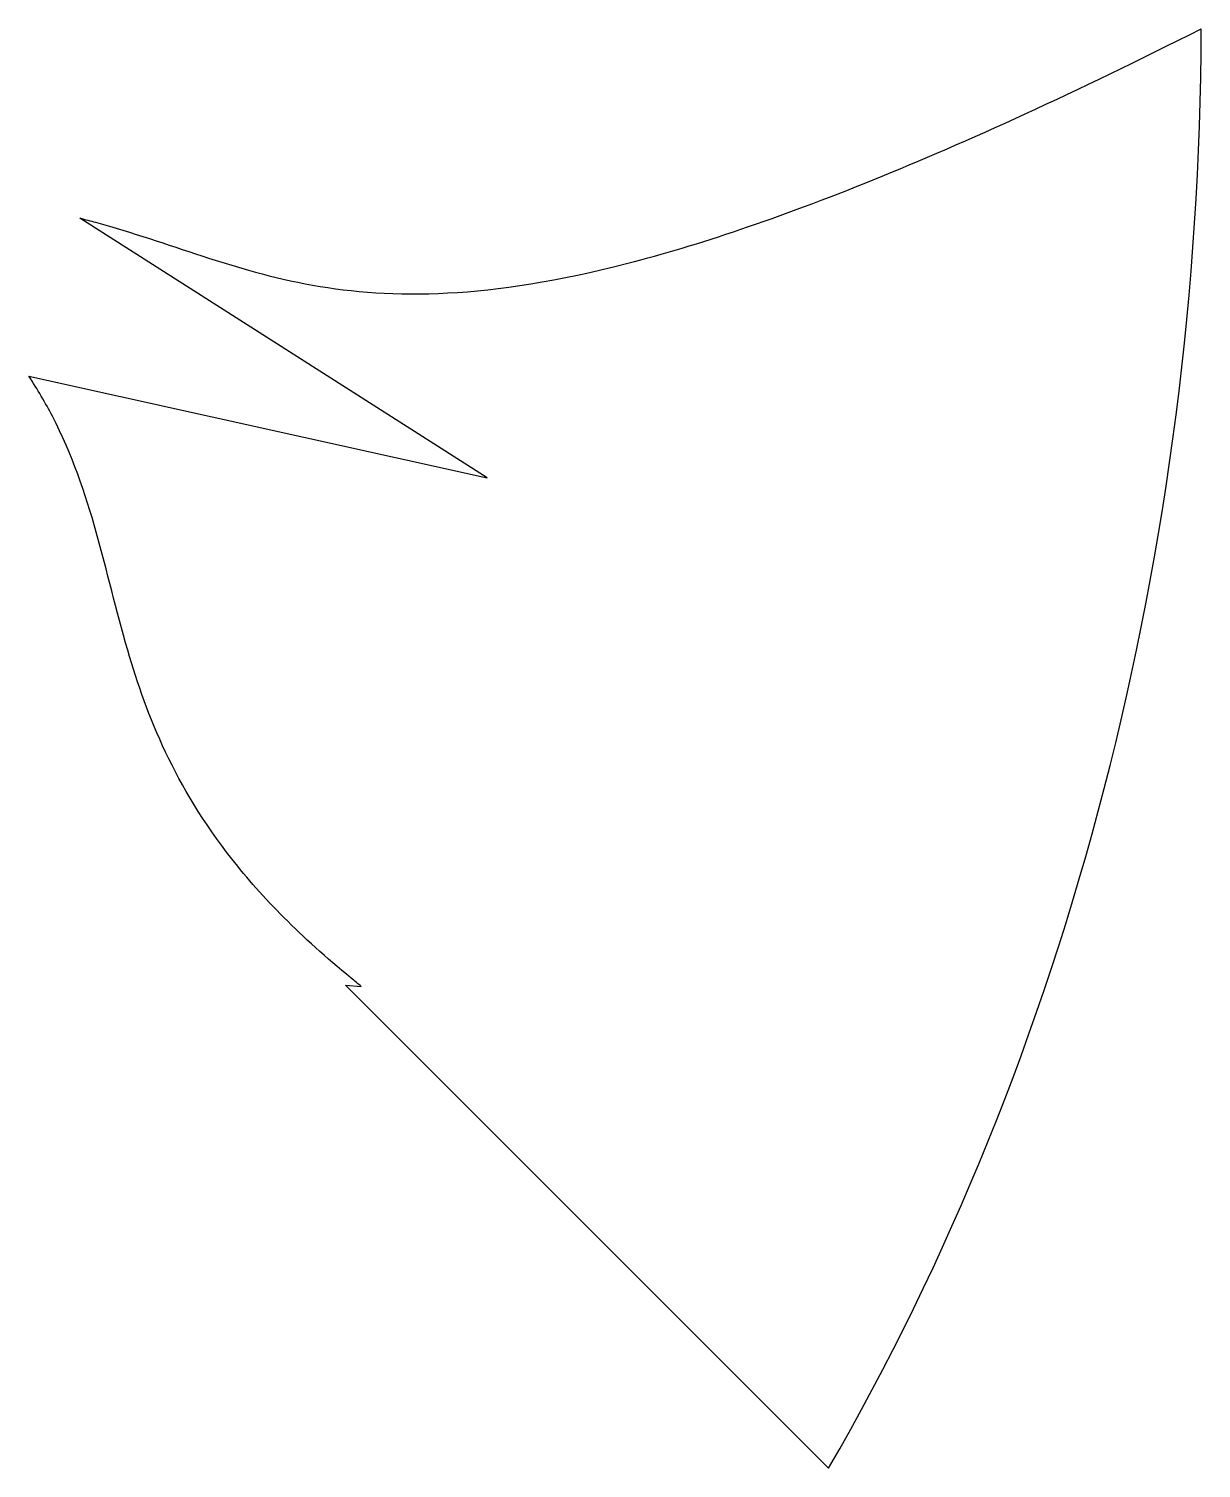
# Model space of a CAD drawing. Extents: x 36.2 to 101.6, y -80.8 to -0.6.
import ezdxf

# ---------------------------------------------------------------- set-up
doc = ezdxf.new("R2010")
doc.units = 0
doc.layers.add('VISIBLE', color=7, linetype='CONTINUOUS')

msp = doc.modelspace()

# ---------------------------------------------------------------- linework, layer by layer
at = {"layer": 'VISIBLE'}
for p, q in [((61.788, -25.594), (39.066, -11.118)), ((36.221, -19.925), (61.788, -25.594)), ((53.882, -53.882), (54.762, -53.955)), ((53.882, -53.882), (80.816, -80.816))]:
    msp.add_line(p, q, dxfattribs=at)
msp.add_ellipse((0, 0), major_axis=(0, -133.35), ratio=0.761905, start_param=0.91972, end_param=1.566593, dxfattribs=at)
for points, knots in [([(39.066, -11.118), (39.364, -11.193), (41.746, -11.821), (45.832, -13.263), (51.812, -15.049), (59.175, -15.643), (69.016, -14.129), (82.453, -9.645), (94.585, -4.098), (101.599, -0.561)], [0.2324425, 0.2324425, 0.2324425, 0.2324425, 0.25, 0.375, 0.5, 0.625, 0.75, 0.875, 0.9986715, 0.9986715, 0.9986715, 0.9986715]), ([(41.737, -35.21), (41.087, -32.986), (40.095, -28.612), (38.396, -23.551), (36.715, -20.67), (36.221, -19.925)], [0, 0, 0, 0, 0.1525006, 0.3050011, 0.3583357, 0.3583357, 0.3583357, 0.3583357]), ([(54.762, -53.955), (54.574, -53.801), (54.386, -53.648), (54.198, -53.494), (51.387, -51.202), (49.233, -48.99), (47.548, -46.846)], [0.856602, 0.856602, 0.856602, 0.856602, 0.8656009, 0.8656009, 0.8656009, 1, 1, 1, 1])]:
    msp.add_open_spline(points, degree=3, knots=knots, dxfattribs=at)
msp.add_open_spline([(47.548, -46.846), (45.946, -44.808), (43.588, -40.853), (42.283, -37.074), (41.737, -35.21)], degree=3, dxfattribs=at)

doc.saveas('drawing.dxf')
